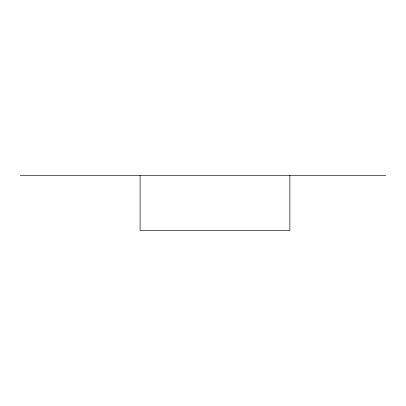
<?xml version="1.0" encoding="UTF-8"?>
<svg xmlns="http://www.w3.org/2000/svg" width="406" height="406" viewBox="0 0 406 406"><rect width="100%" height="100%" fill="white"/><g stroke="black" fill="none" stroke-linecap="round" stroke-linejoin="round"><path stroke-width="0.61" d="M20.3 175.488L385.7 175.488M289.859 175.488L289.859 230.512L140.106 230.512L140.106 175.488"/></g></svg>
